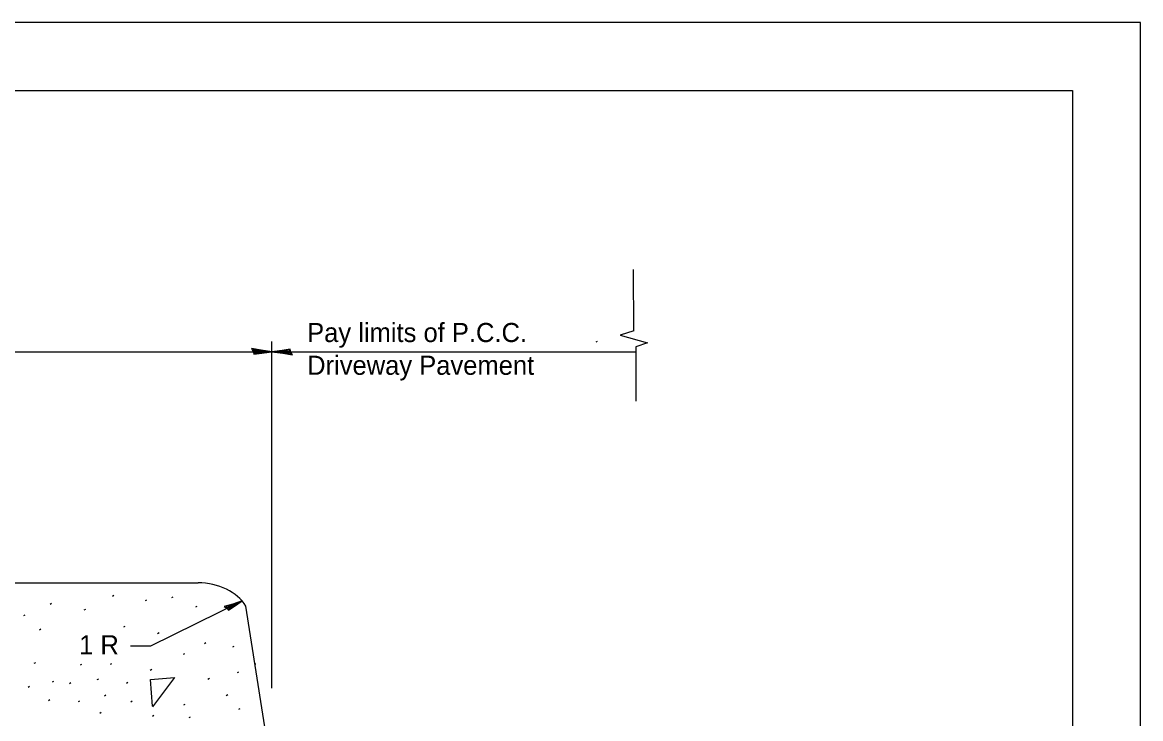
# Model space of a CAD drawing. Extents: x 0 to 2.83, y 0 to 1.83.
# Drawn here: x 2.15 to 2.833, y 1.408 to 1.833 of the extents above; entities that cross this region are included whole.
import ezdxf

# ---------------------------------------------------------------- set-up
doc = ezdxf.new("R2010")
doc.units = 0
for name, color, linetype in [('RD_Pr_Roadway_Dimensions', 7, 'Continuous'), ('SH_General_Details', 7, 'Continuous'), ('SH_Printer_Plotting_Border', 7, 'Continuous')]:
    doc.layers.add(name, color=color, linetype=linetype)

msp = doc.modelspace()

# ---------------------------------------------------------------- linework, layer by layer
at = {"layer": 'RD_Pr_Roadway_Dimensions'}
for p, q in [((2.52369, 1.64479), (2.52346, 1.68228)), ((2.52369, 1.64479), (2.52346, 1.68228)), ((2.52369, 1.64479), (2.51533, 1.64231)), ((2.52369, 1.64479), (2.51533, 1.64231)), ((2.51533, 1.64231), (2.532, 1.63754)), ((2.51533, 1.64231), (2.532, 1.63754)), ((2.30269, 1.42652), (2.30269, 1.63837)), ((2.30269, 1.42652), (2.30269, 1.63837)), ((2.50074, 1.63807), (2.5016, 1.63857)), ((2.50074, 1.63807), (2.5016, 1.63857)), ((2.532, 1.63754), (2.52486, 1.63516)), ((2.532, 1.63754), (2.52486, 1.63516)), ((2.52486, 1.63516), (2.52486, 1.60189)), ((2.52486, 1.63516), (2.52486, 1.60189)), ((1.82303, 1.63212), (2.30269, 1.63212)), ((1.82303, 1.63212), (2.30269, 1.63212)), ((2.30269, 1.63212), (2.52486, 1.63205)), ((2.30269, 1.63212), (2.52486, 1.63205)), ((2.22877, 1.45244), (2.28443, 1.47988)), ((2.22877, 1.45244), (2.28443, 1.47988)), ((2.27558, 1.4758), (2.27644, 1.4763)), ((2.27558, 1.4758), (2.27644, 1.4763)), ((2.21627, 1.45244), (2.22877, 1.45244)), ((2.21627, 1.45244), (2.22877, 1.45244))]:
    msp.add_line(p, q, dxfattribs=at)
for points in [[(2.29121, 1.63228), (2.29159, 1.63057), (2.29645, 1.63131), (2.30269, 1.63212), (2.29602, 1.63303), (2.29019, 1.63406), (2.29121, 1.63228), (2.29172, 1.63115), (2.29849, 1.63213), (2.29109, 1.63343), (2.29218, 1.63197), (2.29529, 1.63217), (2.2923, 1.63262)], [(2.29121, 1.63228), (2.29159, 1.63057), (2.29645, 1.63131), (2.30269, 1.63212), (2.29602, 1.63303), (2.29019, 1.63406), (2.29121, 1.63228), (2.29172, 1.63115), (2.29849, 1.63213), (2.29109, 1.63343), (2.29218, 1.63197), (2.29529, 1.63217), (2.2923, 1.63262)], [(2.31417, 1.63195), (2.31378, 1.63366), (2.30893, 1.63292), (2.30269, 1.63212), (2.30935, 1.6312), (2.31519, 1.63018), (2.31417, 1.63195), (2.31365, 1.63308), (2.30688, 1.63211), (2.31428, 1.63081), (2.31319, 1.63226), (2.31008, 1.63207), (2.31307, 1.63161)], [(2.31417, 1.63195), (2.31378, 1.63366), (2.30893, 1.63292), (2.30269, 1.63212), (2.30935, 1.6312), (2.31519, 1.63018), (2.31417, 1.63195), (2.31365, 1.63308), (2.30688, 1.63211), (2.31428, 1.63081), (2.31319, 1.63226), (2.31008, 1.63207), (2.31307, 1.63161)], [(2.2751, 1.47545), (2.27609, 1.47422), (2.27972, 1.47675), (2.28443, 1.47988), (2.27869, 1.47797), (2.27357, 1.47647), (2.2751, 1.47545), (2.27596, 1.47474), (2.28104, 1.47822), (2.27455, 1.47633), (2.27601, 1.47558), (2.27844, 1.47698), (2.27585, 1.47616)], [(2.2751, 1.47545), (2.27609, 1.47422), (2.27972, 1.47675), (2.28443, 1.47988), (2.27869, 1.47797), (2.27357, 1.47647), (2.2751, 1.47545), (2.27596, 1.47474), (2.28104, 1.47822), (2.27455, 1.47633), (2.27601, 1.47558), (2.27844, 1.47698), (2.27585, 1.47616)]]:
    msp.add_lwpolyline(points, dxfattribs=at)
at = {"layer": 'SH_General_Details'}
for p, q in [((2.83333, 1.83333), (-0.00001, 1.83333)), ((2.83333, 0), (2.83333, 1.83333)), ((1.86707, 1.49091), (2.25752, 1.49091)), ((1.86707, 1.49091), (2.25752, 1.49091)), ((2.20524, 1.48284), (2.2061, 1.48334)), ((2.20524, 1.48284), (2.2061, 1.48334)), ((2.2415, 1.48194), (2.24237, 1.48244)), ((2.2415, 1.48194), (2.24237, 1.48244)), ((2.1671, 1.47795), (2.16797, 1.47845)), ((2.1671, 1.47795), (2.16797, 1.47845)), ((2.22543, 1.48011), (2.2263, 1.48061)), ((2.22543, 1.48011), (2.2263, 1.48061)), ((2.25619, 1.47627), (2.25706, 1.47677)), ((2.25619, 1.47627), (2.25706, 1.47677)), ((2.30164, 1.38136), (2.28671, 1.47678)), ((2.30164, 1.38136), (2.28671, 1.47678)), ((2.15112, 1.47096), (2.15198, 1.47146)), ((2.15112, 1.47096), (2.15198, 1.47146)), ((2.18802, 1.47439), (2.18889, 1.47489)), ((2.18802, 1.47439), (2.18889, 1.47489)), ((2.1606, 1.46228), (2.16146, 1.46278)), ((2.1606, 1.46228), (2.16146, 1.46278)), ((2.21215, 1.46399), (2.21301, 1.46449)), ((2.21215, 1.46399), (2.21301, 1.46449)), ((2.2328, 1.46003), (2.23367, 1.46053)), ((2.2328, 1.46003), (2.23367, 1.46053)), ((2.26139, 1.45395), (2.26225, 1.45445)), ((2.26139, 1.45395), (2.26225, 1.45445)), ((2.27876, 1.45181), (2.27962, 1.45231)), ((2.27876, 1.45181), (2.27962, 1.45231)), ((2.15748, 1.44187), (2.15835, 1.44237)), ((2.15748, 1.44187), (2.15835, 1.44237)), ((2.20398, 1.44116), (2.20485, 1.44166)), ((2.20398, 1.44116), (2.20485, 1.44166)), ((2.24859, 1.44731), (2.24946, 1.44781)), ((2.24859, 1.44731), (2.24946, 1.44781)), ((2.18568, 1.44077), (2.18654, 1.44127)), ((2.18568, 1.44077), (2.18654, 1.44127)), ((2.22837, 1.43762), (2.22923, 1.43812)), ((2.22837, 1.43762), (2.22923, 1.43812)), ((2.28162, 1.4361), (2.28249, 1.4366)), ((2.28162, 1.4361), (2.28249, 1.4366)), ((2.29204, 1.44139), (2.29284, 1.44139)), ((2.29204, 1.44139), (2.29284, 1.44139)), ((2.15374, 1.4273), (2.15461, 1.4278)), ((2.15374, 1.4273), (2.15461, 1.4278)), ((2.16858, 1.4304), (2.16944, 1.4309)), ((2.16858, 1.4304), (2.16944, 1.4309)), ((2.17903, 1.42949), (2.1799, 1.42999)), ((2.17903, 1.42949), (2.1799, 1.42999)), ((2.19597, 1.43182), (2.19684, 1.43232)), ((2.19597, 1.43182), (2.19684, 1.43232)), ((2.21382, 1.42971), (2.21469, 1.43021)), ((2.21382, 1.42971), (2.21469, 1.43021)), ((2.26356, 1.43212), (2.26443, 1.43262)), ((2.26356, 1.43212), (2.26443, 1.43262)), ((2.20041, 1.42197), (2.20128, 1.42247)), ((2.20041, 1.42197), (2.20128, 1.42247)), ((2.27475, 1.4222), (2.27562, 1.4227)), ((2.27475, 1.4222), (2.27562, 1.4227)), ((2.16618, 1.41908), (2.16704, 1.41958)), ((2.16618, 1.41908), (2.16704, 1.41958)), ((2.18441, 1.41845), (2.18528, 1.41895)), ((2.18441, 1.41845), (2.18528, 1.41895)), ((2.21643, 1.41831), (2.2173, 1.41881)), ((2.21643, 1.41831), (2.2173, 1.41881)), ((2.24881, 1.4164), (2.24967, 1.4169)), ((2.24881, 1.4164), (2.24967, 1.4169)), ((2.28235, 1.41376), (2.28322, 1.41426)), ((2.28235, 1.41376), (2.28322, 1.41426)), ((2.19746, 1.41133), (2.19833, 1.41183)), ((2.19746, 1.41133), (2.19833, 1.41183)), ((2.22967, 1.40957), (2.23053, 1.41007)), ((2.22967, 1.40957), (2.23053, 1.41007)), ((2.25203, 1.40867), (2.2529, 1.40917)), ((2.25203, 1.40867), (2.2529, 1.40917))]:
    msp.add_line(p, q, dxfattribs=at)
msp.add_lwpolyline([(0.16666, 1.79167), (2.79166, 1.79167), (2.79166, 0.04167), (0.16666, 0.04167)], close=True, dxfattribs=at)
msp.add_lwpolyline([(2.22964, 1.41553), (2.22854, 1.43195), (2.24317, 1.43316), (2.22966, 1.41518)], dxfattribs=at)
msp.add_lwpolyline([(2.22964, 1.41553), (2.22854, 1.43195), (2.24317, 1.43316), (2.22966, 1.41518)], dxfattribs=at)
msp.add_ellipse((2.25753, 1.46644), major_axis=(-0.0322, 0), ratio=0.760091, start_param=3.577812, end_param=4.712389, dxfattribs=at)
msp.add_ellipse((2.25753, 1.46644), major_axis=(-0.0322, 0), ratio=0.760091, start_param=3.577812, end_param=4.712389, dxfattribs=at)
at = {"layer": 'SH_Printer_Plotting_Border'}
msp.add_lwpolyline([(-0.00001, 0), (2.83333, 0), (2.83333, 1.83333), (-0.00001, 1.83333)], close=True, dxfattribs=at)

# ---------------------------------------------------------------- texts
at = {"layer": 'RD_Pr_Roadway_Dimensions'}
for s, height, p in [('Pay limits of P.C.C.', 0.0116667, (2.32415, 1.63803)), ('Pay limits of P.C.C.', 0.0116667, (2.32415, 1.63803)), ('Driveway Pavement', 0.0116667, (2.32415, 1.61803)), ('Driveway Pavement', 0.0116667, (2.32415, 1.61803)), (' 1 R', 0.011667, (2.18052, 1.44725))]:
    msp.add_text(s, height=height, dxfattribs=at).set_placement(p)

doc.saveas('drawing.dxf')
